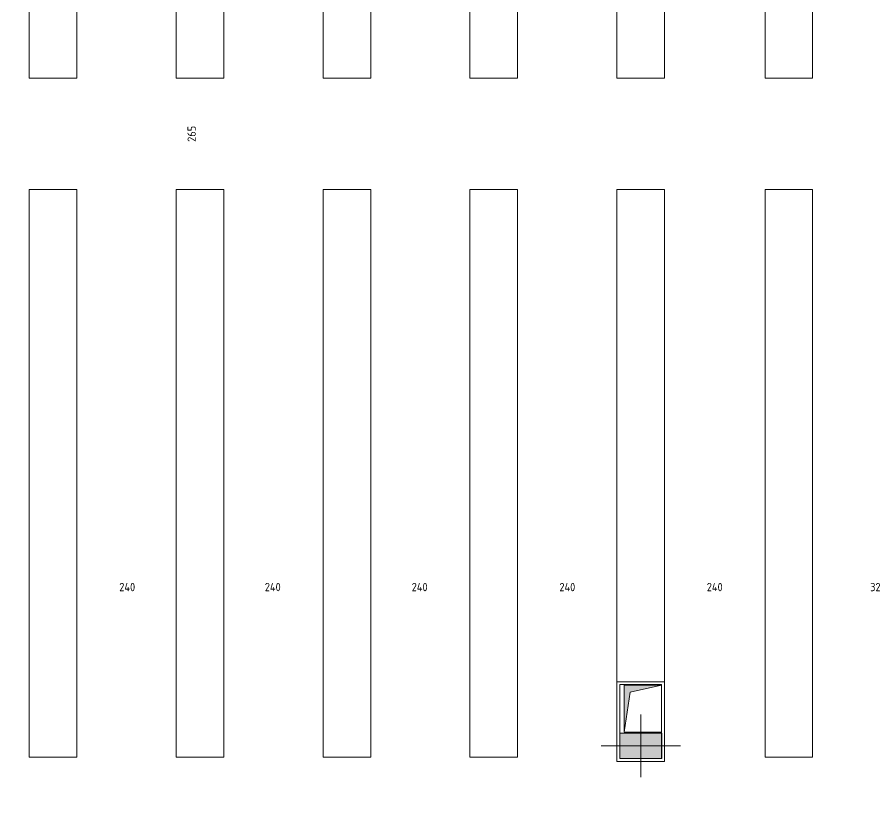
# Model space of a CAD drawing. Header units: millimetres. Extents: x 8265 to 78888, y 1905 to 34251.
# Drawn here: x 41581 to 43635, y 21165 to 23062 of the extents above; entities that cross this region are included whole.
import ezdxf

# ---------------------------------------------------------------- set-up
doc = ezdxf.new("R2010")
doc.units = ezdxf.units.MM
doc.layers.get('Defpoints').update_dxf_attribs({"lineweight": 0})
for name, color, linetype, lineweight in [('410_STRUTTURE_001-AM_0', 7, 'Continuous', 0), ('437_RIVESTIMENTI_001-AM_0', 13, 'Continuous', 0), ('440_SIMBOLI_001-AM_0', 31, 'Continuous', 0), ('461_SCHEMATICO_0', 11, 'Continuous', 0), ('464_LAY_OUT_TQ_001-AM_0', 2, 'Continuous', 0), ('AM_0', 7, 'Continuous', 50)]:
    doc.layers.add(name, color=color, linetype=linetype, lineweight=lineweight)
doc.styles.get("Standard").update_dxf_attribs({"font": 'isocp.shx'})
doc.dimstyles.new('Quote Svl', dxfattribs={"dimscale": 100, "dimtxt": 0.2, "dimasz": 0.15, "dimexe": 0, "dimexo": 0.2, "dimgap": 0.1, "dimtad": 1, "dimdec": 0, "dimrnd": 5, "dimdsep": 46, "dimtxsty": 'Standard', "dimblk": 'ARCHTICK', "dimcen": 0.2, "dimse1": 1, "dimse2": 1, "dimsd1": 1, "dimsd2": 1, "dimclrd": 256, "dimclre": 256, "dimclrt": 256, "dimadec": 0, "dimazin": 2, "dimtp": 0.1, "dimtm": 0.1, "dimtfac": 0.71, "dimtdec": 0, "dimtmove": 0, "dimatfit": 3, "dimldrblk": 'ARCHTICK', "dimfxl": 0, "dimtzin": 0, "dimlwd": -1, "dimlwe": -1, "dimarcsym": 0})
doc.dimstyles.new('Quote Svl$0', dxfattribs={"dimscale": 100, "dimtxt": 0.2, "dimasz": 0.15, "dimexe": 0, "dimexo": 0.2, "dimgap": 0.1, "dimtad": 1, "dimdec": 0, "dimdsep": 46, "dimtxsty": 'Standard', "dimblk": 'ARCHTICK', "dimcen": 0.2, "dimse1": 1, "dimse2": 1, "dimsd1": 1, "dimsd2": 1, "dimclrd": 256, "dimclre": 256, "dimclrt": 256, "dimadec": 0, "dimazin": 2, "dimtp": 0.1, "dimtm": 0.1, "dimtfac": 0.71, "dimtdec": 0, "dimtmove": 0, "dimatfit": 3, "dimldrblk": 'ARCHTICK', "dimfxl": 1, "dimtzin": 0, "dimlwd": -1, "dimlwe": -1, "dimarcsym": 0})

# ---------------------------------------------------------------- blocks, each defined once
blk = doc.blocks.new('*D279')
at = {"layer": 'Defpoints', "color": 0, "transparency": 16777216}
for p in [(43486.2, 22290.9), (43806.7, 22165.9, 36.4), (43486.2, 21677.9)]:
    blk.add_point(p, dxfattribs=at)
at = {"layer": '464_LAY_OUT_TQ_001-AM_0', "transparency": 16777216, "insert": (43642.7, 21697.9), "char_height": 20, "attachment_point": 5}
blk.add_mtext('320', dxfattribs=at)
blk = doc.blocks.new('_ArchTick')
at = {"layer": 'AM_0', "color": 0, "const_width": 0.15}
blk.add_lwpolyline([(-0.5, -0.5), (0.5, 0.5)], dxfattribs=at)
blk = doc.blocks.new('*D280')
at = {"layer": 'Defpoints', "color": 0, "transparency": 16777216}
for p in [(43131.2, 22290.9), (43372.2, 22165.9), (43131.2, 21677.9)]:
    blk.add_point(p, dxfattribs=at)
at = {"layer": '464_LAY_OUT_TQ_001-AM_0', "transparency": 16777216, "insert": (43251.7, 21697.9), "char_height": 20, "attachment_point": 5}
blk.add_mtext('240', dxfattribs=at)
blk = doc.blocks.new('*D281')
at = {"layer": 'Defpoints', "color": 0, "transparency": 16777216}
for p in [(42427.6, 21742.9, 15.6), (42665.4, 21742.9, 15.6), (42427.6, 21677.9)]:
    blk.add_point(p, dxfattribs=at)
at = {"layer": '464_LAY_OUT_TQ_001-AM_0', "transparency": 16777216, "insert": (42544.9, 21697.9), "char_height": 20, "attachment_point": 5}
blk.add_mtext('240', dxfattribs=at)
blk = doc.blocks.new('*D282')
at = {"layer": 'Defpoints', "color": 0, "transparency": 16777216}
for p in [(42075.8, 21742.9, 15.6), (42313.6, 21742.9, 15.6), (42075.8, 21677.9)]:
    blk.add_point(p, dxfattribs=at)
at = {"layer": '464_LAY_OUT_TQ_001-AM_0', "transparency": 16777216, "insert": (42193.1, 21697.9), "char_height": 20, "attachment_point": 5}
blk.add_mtext('240', dxfattribs=at)
blk = doc.blocks.new('*D283')
at = {"layer": 'Defpoints', "color": 0, "transparency": 16777216}
for p in [(41724, 21742.9, 15.6), (41961.8, 21742.9, 15.6), (41724, 21677.9)]:
    blk.add_point(p, dxfattribs=at)
at = {"layer": '464_LAY_OUT_TQ_001-AM_0', "transparency": 16777216, "insert": (41844.5, 21697.9), "char_height": 20, "attachment_point": 5}
blk.add_mtext('240', dxfattribs=at)
blk = doc.blocks.new('*D284')
at = {"layer": 'Defpoints', "color": 0, "transparency": 16777216}
for p in [(41372.2, 21742.9, 15.6), (41610, 21742.9, 15.6), (41372.2, 21677.9)]:
    blk.add_point(p, dxfattribs=at)
at = {"layer": '464_LAY_OUT_TQ_001-AM_0', "transparency": 16777216, "insert": (41492.7, 21697.9), "char_height": 20, "attachment_point": 5}
blk.add_mtext('240', dxfattribs=at)
blk = doc.blocks.new('*D285')
at = {"layer": 'Defpoints', "color": 0, "transparency": 16777216}
for p in [(42779.4, 22290.9), (43017.2, 22165.9), (42779.4, 21677.9)]:
    blk.add_point(p, dxfattribs=at)
at = {"layer": '464_LAY_OUT_TQ_001-AM_0', "transparency": 16777216, "insert": (42898.6, 21697.9), "char_height": 20, "attachment_point": 5}
blk.add_mtext('240', dxfattribs=at)
blk = doc.blocks.new('*D286')
at = {"layer": 'Defpoints', "color": 0, "transparency": 16777216}
for p in [(41961.8, 22915.9, 36.1), (42018.8, 22649.9, 36.1), (42018.8, 22649.9)]:
    blk.add_point(p, dxfattribs=at)
at = {"layer": '464_LAY_OUT_TQ_001-AM_0', "transparency": 16777216, "insert": (41998.8, 22782.9), "char_height": 20, "attachment_point": 5, "rotation": 90}
blk.add_mtext('265', dxfattribs=at)
blk = doc.blocks.new('*D237')
at = {"layer": 'Defpoints', "color": 0, "transparency": 16777216}
for p in [(43486.2, 21290.9, 20.8), (43471.6, 20796.4), (43486.2, 20796.4, 24)]:
    blk.add_point(p, dxfattribs=at)
at = {"layer": '464_LAY_OUT_TQ_001-AM_0', "transparency": 16777216, "insert": (43451.6, 21043.6), "char_height": 20, "attachment_point": 5, "rotation": 90}
blk.add_mtext('495', dxfattribs=at)
blk = doc.blocks.new('*D245')
at = {"layer": 'Defpoints', "color": 0, "transparency": 16777216}
for p in [(43014.4, 21280.4), (43019.8, 21280.4, 2.5), (43019.8, 20911.7, 0)]:
    blk.add_point(p, dxfattribs=at)
at = {"layer": '464_LAY_OUT_TQ_001-AM_0', "transparency": 16777216, "insert": (42994.4, 21096.1), "char_height": 20, "attachment_point": 5, "rotation": 89.9918}
blk.add_mtext('370', dxfattribs=at)
blk = doc.blocks.new('*D246')
at = {"layer": 'Defpoints', "color": 0, "transparency": 16777216}
for p in [(43047, 21280.4, 2.3), (43071.4, 21279.7), (43037.5, 20958.7, -0.8)]:
    blk.add_point(p, dxfattribs=at)
at = {"layer": '464_LAY_OUT_TQ_001-AM_0', "transparency": 16777216, "insert": (43046.7, 21121), "char_height": 20, "attachment_point": 5, "rotation": 88.3057}
blk.add_mtext('320', dxfattribs=at)
blk = doc.blocks.new('*D298')
at = {"layer": 'Defpoints', "color": 0, "transparency": 16777216}
for p in [(43014.9, 21280.4), (43020.3, 21280.4, 2.5), (43020.3, 20911.7, 0)]:
    blk.add_point(p, dxfattribs=at)
at = {"layer": '464_LAY_OUT_TQ_001-AM_0', "transparency": 16777216, "insert": (42994.9, 21096.1), "char_height": 20, "attachment_point": 5, "rotation": 89.9918}
blk.add_mtext('370', dxfattribs=at)

msp = doc.modelspace()

# ---------------------------------------------------------------- hatches: boundary and pattern name
at = {"layer": '410_STRUTTURE_001-AM_0'}
msp.add_hatch(color=256, dxfattribs=at).paths.add_polyline_path([(43024.7, 21287.8), (43024.7, 21347.8), (43124.7, 21347.8), (43124.7, 21287.8)])
at = {"layer": '440_SIMBOLI_001-AM_0'}
msp.add_hatch(color=256, dxfattribs=at).paths.add_polyline_path([(43048.9, 21445.9), (43124.5, 21462.8), (43034.5, 21462.8), (43034.5, 21350.8)])

# ---------------------------------------------------------------- linework, layer by layer
at = {"layer": '410_STRUTTURE_001-AM_0'}
for p, q in [((43074.7, 21242.8), (43074.7, 21392.8)), ((42979.7, 21317.8), (43169.7, 21317.8))]:
    msp.add_line(p, q, dxfattribs=at)
msp.add_lwpolyline([(43024.7, 21287.8), (43024.7, 21347.8), (43124.7, 21347.8), (43124.7, 21287.8)], close=True, dxfattribs=at)
at = {"layer": '437_RIVESTIMENTI_001-AM_0'}
for p, q in [((43017.5, 21471.3), (43017.5, 21280.4)), ((43131.5, 21471.3), (43017.5, 21471.3)), ((43131.5, 21280.4), (43131.5, 21471.3)), ((43124.5, 21464.3), (43024.5, 21464.3)), ((43024.5, 21464.3), (43024.5, 21287.8)), ((43124.5, 21287.8), (43124.5, 21464.3)), ((43024.5, 21287.8), (43124.5, 21287.8)), ((43017.5, 21280.4), (43131.5, 21280.4))]:
    msp.add_line(p, q, dxfattribs=at)
at = {"layer": '440_SIMBOLI_001-AM_0'}
msp.add_lwpolyline([(43034.5, 21462.8), (43034.5, 21350.8), (43124.5, 21350.8), (43124.5, 21462.8)], close=True, dxfattribs=at)
msp.add_lwpolyline([(43124.5, 21462.8), (43048.9, 21445.9), (43034.5, 21350.8)], dxfattribs=at)
at = {"layer": '461_SCHEMATICO_0'}
for points in [[(42075.8, 22915.9), (41961.8, 22915.9), (41961.8, 24599.9), (42075.8, 24599.9)], [(42313.6, 24599.9), (42427.6, 24599.9), (42427.6, 22915.9), (42313.6, 22915.9)], [(42779.4, 22915.9), (42665.4, 22915.9), (42665.4, 24599.9), (42779.4, 24599.9)], [(43372.2, 24599.9), (43486.2, 24599.9), (43486.2, 22915.9), (43372.2, 22915.9)], [(41610, 24446.9), (41724, 24446.9), (41724, 22915.9), (41610, 22915.9)], [(43131.5, 22915.9), (43017.5, 22915.9), (43017.5, 23099.9), (43131.5, 23099.9)], [(41724, 21290.9), (41610, 21290.9), (41610, 22649.9), (41724, 22649.9)], [(41961.8, 22649.8), (42075.8, 22649.8), (42075.8, 21290.9), (41961.8, 21290.9)], [(42427.6, 21290.9), (42313.6, 21290.9), (42313.6, 22649.9), (42427.6, 22649.9)], [(42665.4, 22649.9), (42779.4, 22649.9), (42779.4, 21290.9), (42665.4, 21290.9)], [(43131.5, 21471.3), (43017.5, 21471.3), (43017.5, 22649.9), (43131.5, 22649.9)], [(43372.2, 22649.9), (43486.2, 22649.9), (43486.2, 21290.9), (43372.2, 21290.9)]]:
    msp.add_lwpolyline(points, close=True, dxfattribs=at)

# ---------------------------------------------------------------- dimensions: what is measured, and where the dimension line sits
at = {"layer": '464_LAY_OUT_TQ_001-AM_0'}
dim = msp.add_linear_dim(base=(42018.8, 22649.9, -15.3), p1=(41961.8, 22915.9, 20.8), p2=(42018.8, 22649.9, 20.8), angle=90, dimstyle='Quote Svl', dxfattribs=at)
dim.commit()
dim.dimension.update_dxf_attribs({"geometry": '*D286', "text_midpoint": (41998.8, 22782.9, -15.3)})
for base, p1, p2, picture, middle in [((42779.4, 21677.9, -15.6), (43017.2, 22165.9, -15.6), (42779.4, 22290.9, -15.6), '*D285', (42898.6, 21677.9, -15.6)), ((43131.2, 21677.9, -15.6), (43372.2, 22165.9, -15.6), (43131.2, 22290.9, -15.6), '*D280', (43251.7, 21677.9, -15.6)), ((43486.1858, 21677.8519, -15.5647), (43806.6835, 22165.8522, 20.8285), (43486.1858, 22290.8526, -15.5647), '*D279', (43642.7458, 21677.8519, -15.5647)), ((41372.2, 21677.9, -15.6), (41610, 21742.9), (41372.2, 21742.9), '*D284', (41492.7, 21677.9, -15.6)), ((41724, 21677.9, -15.6), (41961.8, 21742.9), (41724, 21742.9), '*D283', (41844.5, 21677.9, -15.6)), ((42075.8, 21677.9, -15.6), (42313.6, 21742.9), (42075.8, 21742.9), '*D282', (42193.1, 21677.9, -15.6)), ((42427.6, 21677.9, -15.6), (42665.4, 21742.9), (42427.6, 21742.9), '*D281', (42544.9, 21677.9, -15.6))]:
    dim = msp.add_linear_dim(base=base, p1=p1, p2=p2, dimstyle='Quote Svl', override={"dimtix": 1}, dxfattribs=at)
    dim.commit()
    dim.dimension.update_dxf_attribs({"geometry": picture, "text_midpoint": middle, "dimtype": 160})
dim = msp.add_linear_dim(base=(43471.63, 20796.3517), p1=(43486.1604, 21290.8513, 20.8285), p2=(43486.1604, 20796.3517, 23.9809), angle=90, dimstyle='Quote Svl', override={"dimtix": 1}, dxfattribs=at)
dim.commit()
dim.dimension.update_dxf_attribs({"geometry": '*D237', "text_midpoint": (43451.63, 21043.6015)})
for p1, p2, picture, middle in [((43019.8, 20911.7, 0), (43019.8, 21280.4, 2.5), '*D245', (42994.4, 21096.1)), ((43020.3, 20911.7, 12), (43020.3, 21280.4, 14.5), '*D298', (42994.9, 21096.1, 12))]:
    dim = msp.add_aligned_dim(p1=p1, p2=p2, distance=5.4, dimstyle='Quote Svl$0', override={"dimrnd": 5, "dimtix": 1, "dimfxl": 0}, dxfattribs=at)
    dim.commit()
    dim.dimension.update_dxf_attribs({"geometry": picture, "text_midpoint": middle})
dim = msp.add_linear_dim(base=(43071.4, 21279.7), p1=(43037.5, 20958.7, -0.8), p2=(43047, 21280.4, 2.3), angle=88.3057, dimstyle='Quote Svl$0', override={"dimrnd": 5, "dimtix": 1, "dimfxl": 0}, dxfattribs=at)
dim.commit()
dim.dimension.update_dxf_attribs({"geometry": '*D246', "text_midpoint": (43066.7, 21120.4), "dimtype": 161})

doc.saveas('drawing.dxf')
